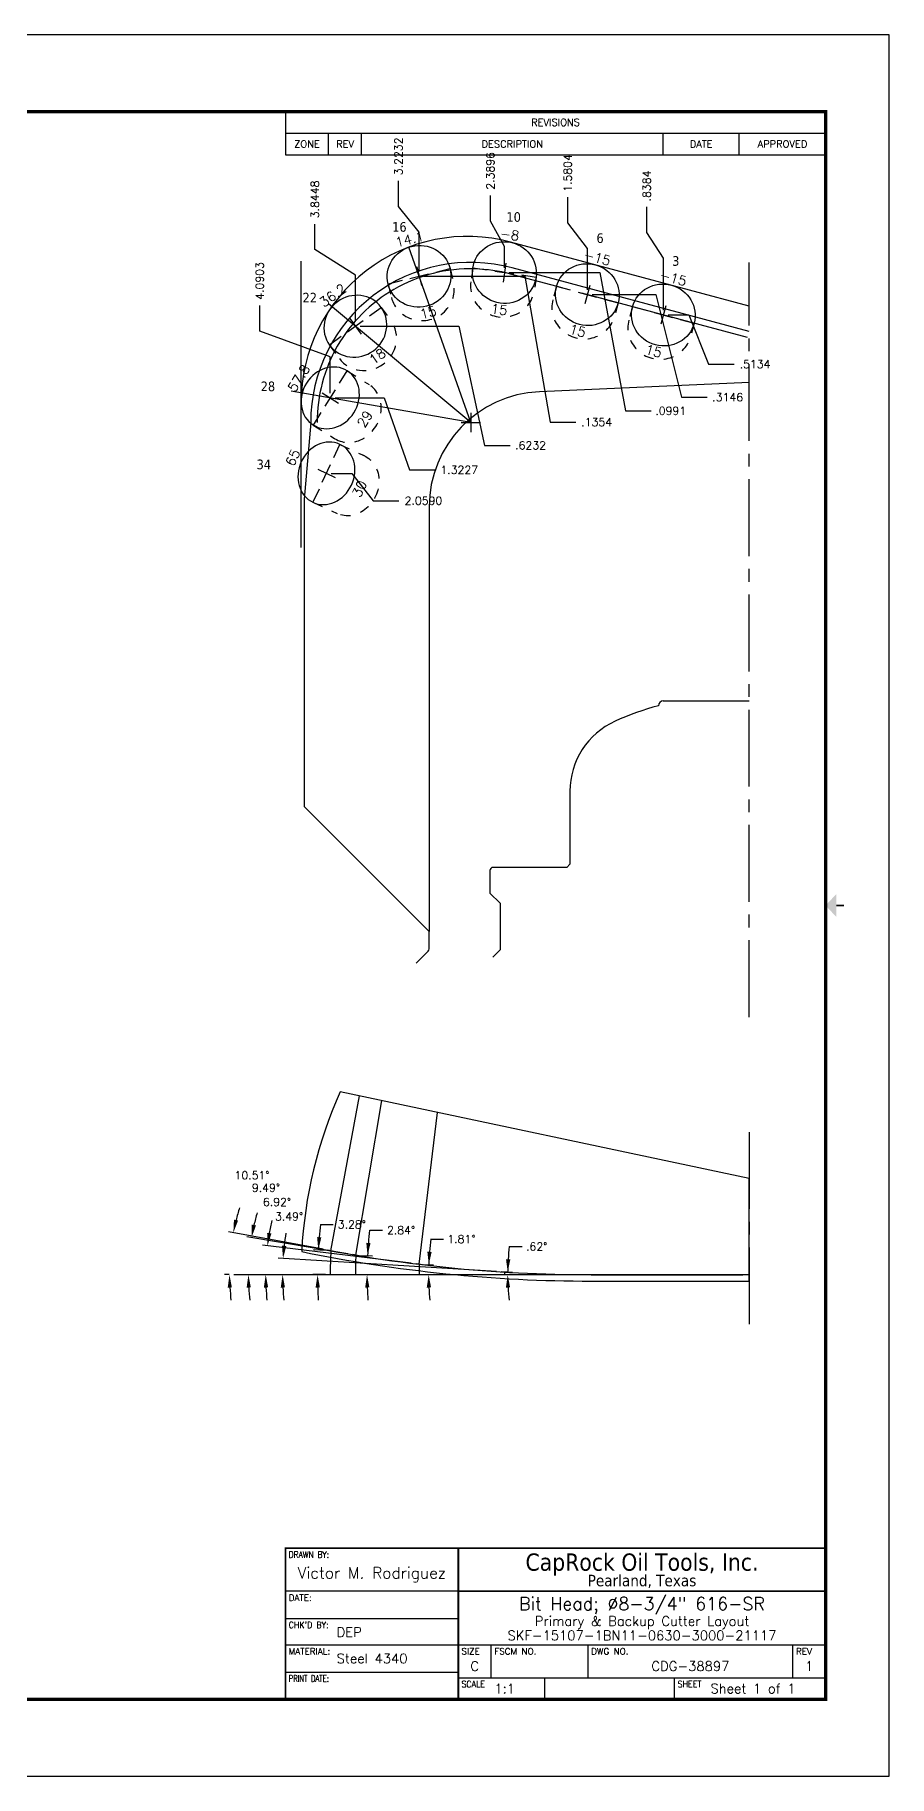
# Model space of a CAD drawing. Extents: x 25.7 to 75.8, y 0 to 21.2.
# Drawn here: x 39.32 to 47.66, y 0 to 17 of the extents above; entities that cross this region are included whole.
import ezdxf
from ezdxf.enums import TextEntityAlignment as Align

# ---------------------------------------------------------------- set-up
doc = ezdxf.new("R2010")
doc.units = 0
doc.header["$MEASUREMENT"] = 0
doc.linetypes.add('CENTER2', pattern=[1.125, 0.75, -0.125, 0.125, -0.125])
doc.linetypes.add('HIDDEN2', pattern=[0.1875, 0.125, -0.0625])
doc.layers.get('0').update_dxf_attribs({"linetype": 'CONTINUOUS'})
doc.layers.add('Blade_3', color=7, linetype='CONTINUOUS', true_color=0x00cc00)
for name, color, linetype in [('CLine', 5, 'CENTER2'), ('Text', 3, 'CONTINUOUS'), ('Title Block', 7, 'CONTINUOUS')]:
    doc.layers.add(name, color=color, linetype=linetype)
doc.styles.add('Block', font='tahoma.ttf')
doc.styles.add('RomanS', font='romans')
doc.dimstyles.get("Standard").update_dxf_attribs({"dimtxt": 0.078125, "dimasz": 0.125, "dimexe": 0.046875, "dimexo": 0.046875, "dimgap": 0.046875, "dimtad": 0, "dimtih": 1, "dimtoh": 1, "dimdec": 4, "dimzin": 4, "dimdsep": 46, "dimtxsty": 'RomanS', "dimcen": 0.09375, "dimclre": 9, "dimazin": 1, "dimtfac": 1, "dimtdec": 4, "dimtofl": 0, "dimtmove": 0, "dimatfit": 1, "dimfxl": 1, "dimtolj": 1, "dimtzin": 0, "dimarcsym": 0})

# ---------------------------------------------------------------- blocks, each defined once
blk = doc.blocks.new('COT_cblock')
at = {"layer": 'Title Block'}
for p, q in [((16.107, 16.25), (16.107, 15.828)), ((16.107, 16.039), (21.38, 16.039)), ((16.528, 15.828), (16.528, 16.039)), ((16.849, 15.828), (16.849, 16.039)), ((19.794, 15.828), (19.794, 16.039)), ((20.536, 15.828), (20.536, 16.039)), ((16.107, 15.828), (21.38, 15.828)), ((17.794, 1.805), (16.107, 1.805)), ((16.107, 1.539), (17.794, 1.539)), ((16.107, 1.282), (21.38, 1.282)), ((18.115, 0.961), (18.115, 1.282)), ((19.06, 0.961), (19.06, 1.282)), ((21.059, 0.961), (21.059, 1.282)), ((16.107, 1.016), (17.794, 1.016)), ((17.794, 0.961), (21.38, 0.961)), ((18.638, 0.75), (18.638, 0.961)), ((19.903, 0.75), (19.903, 0.961))]:
    blk.add_line(p, q, dxfattribs=at)
at = {"layer": 'Title Block', "color": 8}
blk.add_lwpolyline([(0, 0), (22, 0), (22, 17), (0, 17)], close=True, dxfattribs=at)
at = {"layer": 'Title Block', "const_width": 0.03}
blk.add_lwpolyline([(21.38, 16.25), (0.62, 16.25), (0.62, 0.75), (21.38, 0.75)], close=True, dxfattribs=at)
at = {"layer": 'Title Block'}
for points, const_width in [([(21.56, 8.5), (21.485, 8.5)], 0.015), ([(16.107, 0.75), (16.107, 2.227), (21.38, 2.227)], 0.0169), ([(17.794, 0.75), (17.794, 2.227)], 0.0169), ([(17.794, 1.805), (21.38, 1.805)], 0.0169)]:
    blk.add_lwpolyline(points, dxfattribs=dict(at, const_width=const_width))
blk.add_solid([(21.485, 8.387), (21.485, 8.613), (21.38, 8.5)], dxfattribs=at)
for s, height, style, p in [('REVISIONS', 0.0703, 'RomanS', (18.743, 16.145)), ('ZONE', 0.0703, 'RomanS', (16.317, 15.934)), ('REV', 0.0703, 'RomanS', (16.689, 15.934)), ('DESCRIPTION', 0.07031, 'RomanS', (18.321, 15.934)), ('DATE', 0.0703, 'RomanS', (20.165, 15.934)), ('APPROVED', 0.0703, 'RomanS', (20.958, 15.934)), ('CapRock Oil Tools, Inc.', 0.16875, 'Block', (19.587, 2.09)), ('Pearland, Texas', 0.1125, 'Block', (19.587, 1.91))]:
    blk.add_text(s, height=height, dxfattribs=dict(at, style=style)).set_placement(p, align=Align.MIDDLE_CENTER)
at = {"layer": 'Title Block', "style": 'RomanS'}
for s, width, p in [('DRAWN BY:', 0.86, (16.138, 2.195)), ("CHK'D BY:", 0.91, (16.138, 1.508)), ('PRINT DATE:', 0.78, (16.138, 0.985)), ('SCALE', 0.9, (17.825, 0.93)), ('SHEET', 0.9, (19.935, 0.93))]:
    blk.add_text(s, height=0.0625, dxfattribs=dict(at, width=width)).set_placement(p, align=Align.TOP_LEFT)
for s, p in [('DATE:', (16.138, 1.773)), ('MATERIAL:', (16.138, 1.25)), ('SIZE', (17.825, 1.25)), ('FSCM NO.', (18.146, 1.25)), ('DWG NO.', (19.091, 1.25)), ('REV', (21.091, 1.25))]:
    blk.add_text(s, height=0.0625, dxfattribs=at).set_placement(p, align=Align.TOP_LEFT)
at = {"layer": 'Title Block', "color": 3, "style": 'RomanS'}
blk.add_text('C', height=0.094, dxfattribs=at).set_placement((17.954, 1.121), align=Align.TOP_CENTER)
at = {"layer": 'Title Block', "color": 1, "style": 'RomanS', "flags": 8}
for tag, p in [('FNAME', (0.37, 3.75)), ('REVDATE', (0.37, 2.25)), ('USER', (0.37, 0.75))]:
    blk.add_attdef(tag, text='', height=0.047, rotation=90, dxfattribs=at).set_placement(p, align=Align.BOTTOM_LEFT)
at = {"layer": 'Title Block', "color": 3, "style": 'RomanS', "flags": 8}
for tag, height, p in [('DRAWN', 0.11, (16.95, 1.984)), ('TITL1', 0.125, (19.587, 1.684)), ('TITL2', 0.094, (19.587, 1.514)), ('TITL3', 0.094, (19.587, 1.374))]:
    blk.add_attdef(tag, text='', height=height, dxfattribs=at).set_placement(p, align=Align.MIDDLE_CENTER)
for tag, p in [('DDATE', (16.606, 1.672)), ('CHECK', (16.606, 1.406)), ('MATRL', (16.606, 1.149)), ('PDATE', (16.606, 0.883)), ('SCALE', (18.146, 0.855)), ('SHEET', (20.255, 0.855))]:
    blk.add_attdef(tag, text='', height=0.094, dxfattribs=at).set_placement(p, align=Align.MIDDLE_LEFT)
for tag, p in [('FSCM#', (18.587, 1.121)), ('DWG#', (20.06, 1.121)), ('REV#', (21.22, 1.121))]:
    blk.add_attdef(tag, text='', height=0.094, dxfattribs=at).set_placement(p, align=Align.TOP_CENTER)
blk = doc.blocks.new('CMark')
at = {"layer": 'CLine'}
for p, q in [((-0.094, 0), (0.094, 0)), ((0, 0.094), (0, -0.094))]:
    blk.add_line(p, q, dxfattribs=at)
blk = doc.blocks.new('1613@15')
for p, q in [((-0.17, 0), (-0.312, 0)), ((0.171, 0), (0.312, 0))]:
    blk.add_line(p, q)
at = {"color": 8, "linetype": 'HIDDEN2', "ltscale": 0.5}
blk.add_line((-0.312, 0), (-0.312, -0.135), dxfattribs=at)
at = {"color": 8, "linetype": 'HIDDEN2', "ltscale": 0.5, "flags": 128}
blk.add_lwpolyline([(0.312, 0), (0.312, -0.135)], dxfattribs=at)
blk.add_ellipse((0, 0), major_axis=(-0.312, 0), ratio=0.965926, start_param=-3.141592653589793, end_param=3.141592653589793)
at = {"color": 8, "linetype": 'HIDDEN2', "ltscale": 0.5}
blk.add_ellipse((0, -0.135), major_axis=(-0.312, 0), ratio=0.965926, start_param=0, end_param=3.141593, dxfattribs=at)
blk.add_blockref('CMark', (0, 0))
at = {"style": 'RomanS'}
blk.add_text('15', height=0.094, dxfattribs=at).set_placement((0, -0.364), align=Align.MIDDLE_CENTER)
blk.add_attdef('ANG', text='', height=0.094, dxfattribs=at).set_placement((0, 0.298), align=Align.BOTTOM_CENTER)
blk = doc.blocks.new('1613@18')
for p, q in [((-0.17, 0), (-0.312, 0)), ((0.171, 0), (0.312, 0))]:
    blk.add_line(p, q)
at = {"color": 8, "linetype": 'HIDDEN2', "ltscale": 0.5}
blk.add_line((-0.312, 0), (-0.312, -0.159), dxfattribs=at)
at = {"color": 8, "linetype": 'HIDDEN2', "ltscale": 0.5, "flags": 128}
blk.add_lwpolyline([(0.312, 0), (0.312, -0.159)], dxfattribs=at)
at = {"extrusion": (0, 0, -1)}
blk.add_ellipse((0, 0), major_axis=(-0.312, 0), ratio=0.95104, start_param=-3.141592653589793, end_param=3.141592653589793, dxfattribs=at)
at = {"color": 8, "linetype": 'HIDDEN2', "ltscale": 0.5}
blk.add_ellipse((0, -0.161), major_axis=(0.312, 0), ratio=0.953717, start_param=3.141593, end_param=6.283185, dxfattribs=at)
blk.add_blockref('CMark', (0, 0))
at = {"style": 'RomanS'}
blk.add_text('18', height=0.094, dxfattribs=at).set_placement((0, -0.364), align=Align.MIDDLE_CENTER)
blk.add_attdef('ANG', text='', height=0.094, dxfattribs=at).set_placement((0, 0.298), align=Align.BOTTOM_CENTER)
blk = doc.blocks.new('1613@29')
for p, q in [((-0.17, 0), (-0.313, 0)), ((0.171, 0), (0.312, 0))]:
    blk.add_line(p, q)
at = {"color": 8, "linetype": 'HIDDEN2', "ltscale": 0.5}
blk.add_line((-0.313, 0), (-0.313, -0.252), dxfattribs=at)
at = {"color": 8, "linetype": 'HIDDEN2', "ltscale": 0.5, "flags": 128}
blk.add_lwpolyline([(0.312, 0), (0.312, -0.252)], dxfattribs=at)
blk.add_ellipse((0, 0), major_axis=(-0.312, 0), ratio=0.874624, start_param=3.141593, end_param=9.424778)
at = {"color": 8, "linetype": 'HIDDEN2', "ltscale": 0.5}
blk.add_ellipse((0, -0.252), major_axis=(-0.312, 0), ratio=0.874624, start_param=0, end_param=3.141593, dxfattribs=at)
blk.add_blockref('CMark', (0, 0))
at = {"style": 'RomanS'}
blk.add_text('29', height=0.094, dxfattribs=at).set_placement((0.006, -0.395), align=Align.MIDDLE_CENTER)
blk.add_attdef('ANG', text='', height=0.094, dxfattribs=at).set_placement((0, 0.287), align=Align.BOTTOM_CENTER)
blk = doc.blocks.new('*D425')
at = {"layer": 'Blade_3', "color": 9, "linetype": 'ByBlock', "lineweight": -2, "transparency": 16777216}
for p, q in [((45.288, 15.071), (45.288, 15.321)), ((45.451, 14.821), (45.288, 15.071)), ((45.451, 14.312), (45.451, 14.821))]:
    blk.add_line(p, q, dxfattribs=at)
at = {"layer": 'Blade_3', "color": 0, "linetype": 'ByBlock', "transparency": 16777216, "insert": (45.288, 15.524), "char_height": 0.0781, "attachment_point": 5, "rotation": 90, "style": 'RomanS'}
blk.add_mtext('\\A1;.8384', dxfattribs=at)
blk = doc.blocks.new('*D426')
at = {"layer": 'Blade_3', "color": 9, "linetype": 'ByBlock', "lineweight": -2, "transparency": 16777216}
for p, q in [((44.517, 15.164), (44.517, 15.414)), ((44.709, 14.914), (44.517, 15.164)), ((44.709, 14.51), (44.709, 14.914))]:
    blk.add_line(p, q, dxfattribs=at)
at = {"layer": 'Blade_3', "color": 0, "linetype": 'ByBlock', "transparency": 16777216, "insert": (44.517, 15.651), "char_height": 0.0781, "attachment_point": 5, "rotation": 90, "style": 'RomanS'}
blk.add_mtext('\\A1;1.5804', dxfattribs=at)
blk = doc.blocks.new('*D427')
at = {"layer": 'Blade_3', "color": 9, "linetype": 'ByBlock', "lineweight": -2, "transparency": 16777216}
for p, q in [((43.762, 15.182), (43.762, 15.432)), ((43.9, 14.932), (43.762, 15.182)), ((43.9, 14.726), (43.9, 14.932))]:
    blk.add_line(p, q, dxfattribs=at)
at = {"layer": 'Blade_3', "color": 0, "linetype": 'ByBlock', "transparency": 16777216, "insert": (43.762, 15.672), "char_height": 0.0781, "attachment_point": 5, "rotation": 90, "style": 'RomanS'}
blk.add_mtext('\\A1;2.3896', dxfattribs=at)
blk = doc.blocks.new('*D428')
at = {"layer": 'Blade_3', "color": 9, "linetype": 'ByBlock', "lineweight": -2, "transparency": 16777216}
for p, q in [((42.865, 15.324), (42.865, 15.574)), ((43.066, 15.074), (42.865, 15.324)), ((43.066, 14.69), (43.066, 15.074))]:
    blk.add_line(p, q, dxfattribs=at)
at = {"layer": 'Blade_3', "color": 0, "linetype": 'ByBlock', "transparency": 16777216, "insert": (42.865, 15.814), "char_height": 0.0781, "attachment_point": 5, "rotation": 90, "style": 'RomanS'}
blk.add_mtext('\\A1;3.2232', dxfattribs=at)
blk = doc.blocks.new('*D429')
at = {"layer": 'Blade_3', "color": 9, "linetype": 'ByBlock', "lineweight": -2, "transparency": 16777216}
for p, q in [((42.05, 14.903), (42.05, 15.153)), ((42.444, 14.653), (42.05, 14.903)), ((42.444, 14.202), (42.444, 14.653))]:
    blk.add_line(p, q, dxfattribs=at)
at = {"layer": 'Blade_3', "color": 0, "linetype": 'ByBlock', "transparency": 16777216, "insert": (42.05, 15.393), "char_height": 0.0781, "attachment_point": 5, "rotation": 90, "style": 'RomanS'}
blk.add_mtext('\\A1;3.8448', dxfattribs=at)
blk = doc.blocks.new('*D430')
at = {"layer": 'Blade_3', "color": 9, "linetype": 'ByBlock', "lineweight": -2, "transparency": 16777216}
for p, q in [((41.51, 14.106), (41.51, 14.356)), ((42.199, 13.856), (41.51, 14.106)), ((42.199, 13.502), (42.199, 13.856))]:
    blk.add_line(p, q, dxfattribs=at)
at = {"layer": 'Blade_3', "color": 0, "linetype": 'ByBlock', "transparency": 16777216, "insert": (41.51, 14.597), "char_height": 0.0781, "attachment_point": 5, "rotation": 90, "style": 'RomanS'}
blk.add_mtext('\\A1;4.0903', dxfattribs=at)
blk = doc.blocks.new('*D431')
at = {"layer": 'Blade_3', "color": 9, "linetype": 'ByBlock', "lineweight": -2, "transparency": 16777216}
for p, q in [((45.498, 14.265), (45.701, 14.265)), ((45.701, 14.265), (45.893, 13.785)), ((45.893, 13.785), (46.143, 13.785))]:
    blk.add_line(p, q, dxfattribs=at)
at = {"layer": 'Blade_3', "color": 0, "linetype": 'ByBlock', "transparency": 16777216, "insert": (46.346, 13.785), "char_height": 0.0781, "attachment_point": 5, "style": 'RomanS'}
blk.add_mtext('\\A1;.5134', dxfattribs=at)
blk = doc.blocks.new('*D432')
at = {"layer": 'Blade_3', "color": 9, "linetype": 'ByBlock', "lineweight": -2, "transparency": 16777216}
for p, q in [((44.756, 14.464), (45.377, 14.464)), ((45.377, 14.464), (45.627, 13.462)), ((45.627, 13.462), (45.877, 13.462))]:
    blk.add_line(p, q, dxfattribs=at)
at = {"layer": 'Blade_3', "color": 0, "linetype": 'ByBlock', "transparency": 16777216, "insert": (46.079, 13.462), "char_height": 0.0781, "attachment_point": 5, "style": 'RomanS'}
blk.add_mtext('\\A1;.3146', dxfattribs=at)
blk = doc.blocks.new('*D433')
at = {"layer": 'Blade_3', "color": 9, "linetype": 'ByBlock', "lineweight": -2, "transparency": 16777216}
for p, q in [((43.946, 14.679), (44.832, 14.679)), ((44.832, 14.679), (45.082, 13.329)), ((45.082, 13.329), (45.332, 13.329))]:
    blk.add_line(p, q, dxfattribs=at)
at = {"layer": 'Blade_3', "color": 0, "linetype": 'ByBlock', "transparency": 16777216, "insert": (45.523, 13.329), "char_height": 0.0781, "attachment_point": 5, "style": 'RomanS'}
blk.add_mtext('\\A1;.0991', dxfattribs=at)
blk = doc.blocks.new('*D434')
at = {"layer": 'Blade_3', "color": 9, "linetype": 'ByBlock', "lineweight": -2, "transparency": 16777216}
for p, q in [((43.113, 14.643), (44.097, 14.643)), ((44.097, 14.643), (44.347, 13.219)), ((44.347, 13.219), (44.597, 13.219))]:
    blk.add_line(p, q, dxfattribs=at)
at = {"layer": 'Blade_3', "color": 0, "linetype": 'ByBlock', "transparency": 16777216, "insert": (44.8, 13.219), "char_height": 0.0781, "attachment_point": 5, "style": 'RomanS'}
blk.add_mtext('\\A1;.1354', dxfattribs=at)
blk = doc.blocks.new('*D435')
at = {"layer": 'Blade_3', "color": 9, "linetype": 'ByBlock', "lineweight": -2, "transparency": 16777216}
for p, q in [((42.491, 14.155), (43.454, 14.155)), ((43.454, 14.155), (43.704, 12.992)), ((43.704, 12.992), (43.954, 12.992))]:
    blk.add_line(p, q, dxfattribs=at)
at = {"layer": 'Blade_3', "color": 0, "linetype": 'ByBlock', "transparency": 16777216, "insert": (44.155, 12.992), "char_height": 0.0781, "attachment_point": 5, "style": 'RomanS'}
blk.add_mtext('\\A1;.6232', dxfattribs=at)
blk = doc.blocks.new('*D437')
at = {"layer": 'Blade_3', "color": 0, "linetype": 'ByBlock', "lineweight": -2, "transparency": 16777216}
blk.add_line((43.179, 5.244), (43.304, 5.244), dxfattribs=at)
at = {"layer": 'Blade_3', "color": 9, "linetype": 'ByBlock', "lineweight": -2, "transparency": 16777216}
for p, q in [((43.114, 4.996), (43.208, 4.993)), ((43.113, 4.896), (43.207, 4.896))]:
    blk.add_line(p, q, dxfattribs=at)
at = {"layer": 'Blade_3', "color": 0, "linetype": 'ByBlock', "lineweight": -2, "transparency": 16777216}
for start, end in [(173.6159, 178.1943), (173.6168, 175.9055), (182.2887, 184.5775)]:
    blk.add_arc((46.289, 4.896), 3.129, start, end, dxfattribs=at)
at = {"layer": 'Blade_3', "color": 0, "linetype": 'ByBlock', "transparency": 16777216}
for points in [[(43.189, 5.118), (43.147, 5.12), (43.161, 4.994)], [(43.141, 4.77), (43.183, 4.771), (43.16, 4.896)]]:
    blk.add_solid(points, dxfattribs=at)
at = {"layer": 'Blade_3', "color": 0, "linetype": 'ByBlock', "transparency": 16777216, "insert": (43.479, 5.244), "char_height": 0.0781, "attachment_point": 5, "style": 'RomanS'}
blk.add_mtext('\\A1;1.81°', dxfattribs=at)
blk = doc.blocks.new('*D438')
at = {"layer": 'Blade_3', "color": 0, "linetype": 'ByBlock', "lineweight": -2, "transparency": 16777216}
blk.add_line((42.584, 5.33), (42.709, 5.33), dxfattribs=at)
at = {"layer": 'Blade_3', "color": 9, "linetype": 'ByBlock', "lineweight": -2, "transparency": 16777216}
for p, q in [((42.496, 5.084), (42.61, 5.079)), ((42.491, 4.896), (42.605, 4.896))]:
    blk.add_line(p, q, dxfattribs=at)
at = {"layer": 'Blade_3', "color": 0, "linetype": 'ByBlock', "lineweight": -2, "transparency": 16777216}
for start, end in [(173.3161, 177.1564), (173.3167, 175.2365), (181.9199, 183.8397)]:
    blk.add_arc((46.289, 4.896), 3.731, start, end, dxfattribs=at)
at = {"layer": 'Blade_3', "color": 0, "linetype": 'ByBlock', "transparency": 16777216}
for points in [[(42.592, 5.204), (42.551, 5.207), (42.563, 5.081)], [(42.54, 4.77), (42.581, 4.771), (42.558, 4.896)]]:
    blk.add_solid(points, dxfattribs=at)
at = {"layer": 'Blade_3', "color": 0, "linetype": 'ByBlock', "transparency": 16777216, "insert": (42.89, 5.33), "char_height": 0.0781, "attachment_point": 5, "style": 'RomanS'}
blk.add_mtext('\\A1;2.84°', dxfattribs=at)
blk = doc.blocks.new('*D439')
at = {"layer": 'Blade_3', "color": 0, "linetype": 'ByBlock', "lineweight": -2, "transparency": 16777216}
blk.add_line((42.104, 5.386), (42.229, 5.386), dxfattribs=at)
at = {"layer": 'Blade_3', "color": 9, "linetype": 'ByBlock', "lineweight": -2, "transparency": 16777216}
for p, q in [((42.159, 5.132), (42.036, 5.139)), ((42.152, 4.896), (42.029, 4.896))]:
    blk.add_line(p, q, dxfattribs=at)
at = {"layer": 'Blade_3', "color": 0, "linetype": 'ByBlock', "lineweight": -2, "transparency": 16777216}
for start, end in [(173.325, 176.7248), (173.3253, 175.0251), (181.6997, 183.3995)]:
    blk.add_arc((46.289, 4.896), 4.214, start, end, dxfattribs=at)
at = {"layer": 'Blade_3', "color": 0, "linetype": 'ByBlock', "transparency": 16777216}
for points in [[(42.112, 5.26), (42.071, 5.263), (42.082, 5.136)], [(42.056, 4.77), (42.098, 4.771), (42.075, 4.896)]]:
    blk.add_solid(points, dxfattribs=at)
at = {"layer": 'Blade_3', "color": 0, "linetype": 'ByBlock', "transparency": 16777216, "insert": (42.41, 5.386), "char_height": 0.0781, "attachment_point": 5, "style": 'RomanS'}
blk.add_mtext('\\A1;3.28°', dxfattribs=at)
blk = doc.blocks.new('*D440')
at = {"layer": 'Blade_3', "color": 9, "linetype": 'ByBlock', "lineweight": -2, "transparency": 16777216}
for p, q in [((42.129, 5.144), (41.207, 5.315)), ((41.211, 4.896), (41.168, 4.896))]:
    blk.add_line(p, q, dxfattribs=at)
at = {"layer": 'Blade_3', "color": 0, "linetype": 'ByBlock', "lineweight": -2, "transparency": 16777216}
for start, end in [(163.1276, 166.3104), (183.1828, 186.3656)]:
    blk.add_arc((43.466, 4.896), 2.25, start, end, dxfattribs=at)
at = {"layer": 'Blade_3', "color": 0, "linetype": 'ByBlock', "transparency": 16777216}
for points in [[(41.299, 5.424), (41.259, 5.433), (41.253, 5.306)], [(41.198, 4.77), (41.239, 4.771), (41.215, 4.896)]]:
    blk.add_solid(points, dxfattribs=at)
at = {"layer": 'Blade_3', "color": 0, "linetype": 'ByBlock', "transparency": 16777216, "insert": (41.435, 5.866), "char_height": 0.0781, "attachment_point": 5, "style": 'RomanS'}
blk.add_mtext('\\A1;10.51°', dxfattribs=at)
blk = doc.blocks.new('*D441')
at = {"layer": 'Blade_3', "color": 9, "linetype": 'ByBlock', "lineweight": -2, "transparency": 16777216}
blk.add_line((42.372, 5.099), (41.384, 5.265), dxfattribs=at)
at = {"layer": 'Blade_3', "color": 0, "linetype": 'ByBlock', "lineweight": -2, "transparency": 16777216}
for start, end in [(163.9696, 167.2398), (183.2702, 186.5405)]:
    blk.add_arc((43.59, 4.896), 2.19, start, end, dxfattribs=at)
at = {"layer": 'Blade_3', "color": 0, "linetype": 'ByBlock', "transparency": 16777216}
for points in [[(41.474, 5.376), (41.433, 5.384), (41.43, 5.257)], [(41.383, 4.77), (41.424, 4.771), (41.4, 4.896)]]:
    blk.add_solid(points, dxfattribs=at)
at = {"layer": 'Blade_3', "color": 0, "linetype": 'ByBlock', "transparency": 16777216, "insert": (41.571, 5.744), "char_height": 0.0781, "attachment_point": 5, "style": 'RomanS'}
blk.add_mtext('\\A1;9.49°', dxfattribs=at)
blk = doc.blocks.new('*D442')
at = {"layer": 'Blade_3', "color": 9, "linetype": 'ByBlock', "lineweight": -2, "transparency": 16777216}
blk.add_line((42.99, 5.007), (41.539, 5.183), dxfattribs=at)
at = {"layer": 'Blade_3', "color": 0, "linetype": 'ByBlock', "lineweight": -2, "transparency": 16777216}
for start, end in [(166.9453, 170.012), (183.0667, 186.1334)]:
    blk.add_arc((43.904, 4.896), 2.336, start, end, dxfattribs=at)
at = {"layer": 'Blade_3', "color": 0, "linetype": 'ByBlock', "transparency": 16777216}
for points in [[(41.625, 5.298), (41.583, 5.304), (41.586, 5.177)], [(41.551, 4.77), (41.593, 4.771), (41.569, 4.896)]]:
    blk.add_solid(points, dxfattribs=at)
at = {"layer": 'Blade_3', "color": 0, "linetype": 'ByBlock', "transparency": 16777216, "insert": (41.679, 5.605), "char_height": 0.0781, "attachment_point": 5, "style": 'RomanS'}
blk.add_mtext('\\A1;6.92°', dxfattribs=at)
blk = doc.blocks.new('1613@30')
for p, q in [((-0.17, 0), (-0.312, 0)), ((0.171, 0), (0.312, 0))]:
    blk.add_line(p, q)
at = {"color": 8, "linetype": 'HIDDEN2', "ltscale": 0.5}
blk.add_line((-0.312, 0), (-0.312, -0.26), dxfattribs=at)
at = {"color": 8, "linetype": 'HIDDEN2', "ltscale": 0.5, "flags": 128}
blk.add_lwpolyline([(0.312, 0), (0.312, -0.26)], dxfattribs=at)
at = {"extrusion": (0, 0, -1)}
blk.add_ellipse((0, 0), major_axis=(-0.312, 0), ratio=0.866025, start_param=-3.141592653589793, end_param=3.141592653589793, dxfattribs=at)
at = {"color": 8, "linetype": 'HIDDEN2', "ltscale": 0.5, "extrusion": (0, 0, -1)}
blk.add_ellipse((0, -0.26), major_axis=(-0.312, 0), ratio=0.866025, start_param=3.068877, end_param=6.355901, dxfattribs=at)
blk.add_blockref('CMark', (0, 0))
at = {"style": 'RomanS'}
blk.add_text('30', height=0.094, dxfattribs=at).set_placement((0, -0.356), align=Align.MIDDLE_CENTER)
blk.add_attdef('ANG', text='', height=0.094, dxfattribs=at).set_placement((0, 0.287), align=Align.BOTTOM_CENTER)
blk = doc.blocks.new('*D443')
at = {"layer": 'Blade_3', "color": 9, "linetype": 'ByBlock', "lineweight": -2, "transparency": 16777216}
for p, q in [((42.208, 12.719), (42.411, 12.719)), ((42.411, 12.719), (42.619, 12.452)), ((42.619, 12.452), (42.869, 12.452))]:
    blk.add_line(p, q, dxfattribs=at)
at = {"layer": 'Blade_3', "color": 0, "linetype": 'ByBlock', "transparency": 16777216, "insert": (43.109, 12.452), "char_height": 0.0781, "attachment_point": 5, "style": 'RomanS'}
blk.add_mtext('\\A1;2.0590', dxfattribs=at)
blk = doc.blocks.new('*D444')
at = {"layer": 'Blade_3', "color": 9, "linetype": 'ByBlock', "lineweight": -2, "transparency": 16777216}
blk.add_line((43.822, 4.926), (41.692, 5.056), dxfattribs=at)
at = {"layer": 'Blade_3', "color": 0, "linetype": 'ByBlock', "lineweight": -2, "transparency": 16777216}
for start, end in [(170.982, 173.7481), (182.7662, 185.5323)]:
    blk.add_arc((44.323, 4.896), 2.589, start, end, dxfattribs=at)
at = {"layer": 'Blade_3', "color": 0, "linetype": 'ByBlock', "transparency": 16777216}
for points in [[(41.77, 5.176), (41.728, 5.18), (41.738, 5.053)], [(41.716, 4.77), (41.757, 4.771), (41.734, 4.896)]]:
    blk.add_solid(points, dxfattribs=at)
at = {"layer": 'Blade_3', "color": 0, "linetype": 'ByBlock', "transparency": 16777216, "insert": (41.797, 5.464), "char_height": 0.0781, "attachment_point": 5, "style": 'RomanS'}
blk.add_mtext('\\A1;3.49°', dxfattribs=at)
blk = doc.blocks.new('*D445')
at = {"layer": 'Blade_3', "color": 0, "linetype": 'ByBlock', "lineweight": -2, "transparency": 16777216}
blk.add_line((43.947, 5.171), (44.072, 5.171), dxfattribs=at)
at = {"layer": 'Blade_3', "color": 9, "linetype": 'ByBlock', "lineweight": -2, "transparency": 16777216}
for p, q in [((43.946, 4.896), (43.978, 4.896)), ((43.947, 4.921), (43.978, 4.921))]:
    blk.add_line(p, q, dxfattribs=at)
at = {"layer": 'Blade_3', "color": 0, "linetype": 'ByBlock', "lineweight": -2, "transparency": 16777216}
for start, end in [(173.304, 179.3818), (173.3061, 176.3439), (183.0378, 186.0756)]:
    blk.add_arc((46.289, 4.896), 2.358, start, end, dxfattribs=at)
at = {"layer": 'Blade_3', "color": 0, "linetype": 'ByBlock', "transparency": 16777216}
for points in [[(43.957, 5.045), (43.915, 5.047), (43.931, 4.921)], [(43.914, 4.77), (43.955, 4.771), (43.931, 4.896)]]:
    blk.add_solid(points, dxfattribs=at)
at = {"layer": 'Blade_3', "color": 0, "linetype": 'ByBlock', "transparency": 16777216, "insert": (44.214, 5.171), "char_height": 0.0781, "attachment_point": 5, "style": 'RomanS'}
blk.add_mtext('\\A1;.62°', dxfattribs=at)

msp = doc.modelspace()

# ---------------------------------------------------------------- linework, layer by layer
for p, q in [((46.28915, 14.10481), (43.97481, 14.72493)), ((42.0079, 13.21567), (41.9454, 12.46567)), ((41.9454, 12.46567), (41.9454, 9.46567)), ((45.45021, 10.49692), (46.28915, 10.49692)), ((44.53915, 9.61517), (44.53915, 8.90317)), ((41.9454, 9.46567), (43.16415, 8.24692)), ((43.7579, 8.84067), (43.7579, 8.62192)), ((44.5079, 8.87192), (43.78915, 8.87192)), ((44.5079, 8.87192), (44.53915, 8.90317)), ((43.7579, 8.62192), (43.8568, 8.52302)), ((43.8568, 8.52302), (43.8568, 8.06707)), ((43.16415, 8.07625), (43.16415, 8.24692)), ((43.155, 8.05416), (43.03915, 7.93831)), ((43.8568, 8.06707), (43.78665, 7.99692))]:
    msp.add_line(p, q)
at = {"flags": 128}
for points in [[(43.61148, 14.71511, 0.1385732), (42.82066, 14.51486, 0.1385732)], [(44.46147, 14.52983), (43.95863, 14.66456, 0.0586699), (43.61148, 14.71511)], [(42.82066, 14.51486, 0.13282688), (42.26807, 13.95993, 0.13282688)], [(42.26807, 13.95993, 0.13052986), (42.0704, 13.21567)]]:
    msp.add_lwpolyline(points, format="xyb", dxfattribs=at)
msp.add_lwpolyline([(46.27298, 14.04444), (44.65424, 14.47817)], dxfattribs=at)
at = {"linetype": 'ByBlock', "flags": 128}
for points in [[(46.28915, 13.60481), (44.24008, 13.51534, 0.40149067), (43.16415, 12.39141), (43.16415, 8.24692)], [(46.28915, 4.89576), (46.28915, 5.83326), (42.29547, 6.68214, 0.09249973), (41.91999, 5.12167, 0.05087665), (44.74705, 4.83326), (46.28915, 4.83326)], [(41.9237, 5.18472, 0.05104016), (44.74705, 4.89576), (46.22665, 4.89576)]]:
    msp.add_lwpolyline(points, format="xyb", dxfattribs=at)
for centre, radius, start, end in [((43.5704, 13.21567), 1.5625, 75, 180), ((46.11392, 7.79806), 2.74552, 105, 114.412854), ((45.45021, 10.45003), 0.04689, 90, 180), ((45.28915, 9.61517), 0.75, 114.412854, 180), ((43.78915, 8.84067), 0.03125, 90, 180), ((43.1329, 8.07625), 0.03125, 315, 0)]:
    msp.add_arc(centre, radius, start, end)
at = {"layer": 'Blade_3', "linetype": 'ByBlock'}
for p, q in [((43.5704, 13.21567), (42.96527, 14.92743)), ((43.5704, 13.21567), (42.18206, 14.37384)), ((43.5704, 13.21567), (41.8189, 13.52185)), ((42.20552, 5.12944), (42.48598, 6.64165)), ((42.44911, 5.0865), (42.70142, 6.59585)), ((43.06751, 4.99733), (43.24747, 6.47979)), ((42.2362, 5.12375), (42.17485, 5.13513)), ((42.47989, 5.08136), (42.41834, 5.09164)), ((43.09848, 4.99357), (43.03654, 5.00109)), ((43.9308, 4.91965), (43.86851, 4.92344))]:
    msp.add_line(p, q, dxfattribs=at)
for radius, start in [(4.09031, 176.724826), (3.84477, 177.156363), (3.22324, 178.194267), (2.38963, 179.381758)]:
    msp.add_arc((46.28915, 4.89576), radius, start, 180, dxfattribs=at)
at = {"layer": 'CLine'}
for p, q in [((46.28915, 7.41095), (46.28915, 14.77817)), ((46.28915, 6.2877), (46.28915, 4.4127))]:
    msp.add_line(p, q, dxfattribs=at)
at = {"layer": 'Text', "color": 1, "linetype": 'ByBlock'}
for p, q in [((46.28915, 14.3526), (43.95973, 14.97677)), ((41.91415, 11.99529), (41.91415, 14.79146)), ((46.28915, 4.89576), (41.25776, 4.89576))]:
    msp.add_line(p, q, dxfattribs=at)
at = {"layer": 'Text', "linetype": 'ByBlock'}
msp.add_line((46.28915, 4.83326), (46.28915, 4.89576), dxfattribs=at)
at = {"layer": 'Text', "color": 1, "linetype": 'ByBlock'}
msp.add_arc((43.53915, 13.40714), 1.625, 75, 180, dxfattribs=at)

# ---------------------------------------------------------------- block references
ref = msp.add_blockref('COT_cblock', (25.65517, 0))
ref.add_attrib('TITL1', 'Bit Head; Ø8-3/4" 616-SR', dxfattribs={"layer": 'Title Block', "color": 3, "height": 0.125, "style": 'RomanS', "flags": 8}).set_placement((45.24221, 1.68352), align=Align.MIDDLE_CENTER)
ref.add_attrib('TITL2', 'Primary & Backup Cutter Layout', dxfattribs={"layer": 'Title Block', "color": 3, "height": 0.094, "style": 'RomanS', "flags": 8}).set_placement((45.24221, 1.51432), align=Align.MIDDLE_CENTER)
ref.add_attrib('TITL3', 'SKF-15107-1BN11-0630-3000-21117', dxfattribs={"layer": 'Title Block', "color": 3, "height": 0.094, "style": 'RomanS', "flags": 8}).set_placement((45.24221, 1.37392), align=Align.MIDDLE_CENTER)
ref.add_attrib('DWG#', 'CDG-38897', dxfattribs={"layer": 'Title Block', "color": 3, "height": 0.094, "style": 'RomanS', "flags": 8}).set_placement((45.71471, 1.12125), align=Align.TOP_CENTER)
ref.add_attrib('REV#', '1', dxfattribs={"layer": 'Title Block', "color": 3, "height": 0.094, "style": 'RomanS', "flags": 8}).set_placement((46.87486, 1.12125), align=Align.TOP_CENTER)
ref.add_attrib('SHEET', 'Sheet 1 of 1', dxfattribs={"layer": 'Title Block', "color": 3, "height": 0.094, "style": 'RomanS', "flags": 8}).set_placement((45.91049, 0.85547), align=Align.MIDDLE_LEFT)
ref.add_attrib('SCALE', '1:1', dxfattribs={"layer": 'Title Block', "color": 3, "height": 0.094, "style": 'RomanS', "flags": 8}).set_placement((43.80111, 0.85547), align=Align.MIDDLE_LEFT)
ref.add_attrib('DRAWN', 'Victor M. Rodriguez', dxfattribs={"layer": 'Title Block', "color": 3, "height": 0.11, "style": 'RomanS', "flags": 8}).set_placement((42.60549, 1.98438), align=Align.MIDDLE_CENTER)
ref.add_attrib('CHECK', 'DEP', dxfattribs={"layer": 'Title Block', "color": 3, "height": 0.094, "style": 'RomanS', "flags": 8}).set_placement((42.26107, 1.40602), align=Align.MIDDLE_LEFT)
ref.add_attrib('MATRL', 'Steel 4340', dxfattribs={"layer": 'Title Block', "color": 3, "height": 0.094, "style": 'RomanS', "flags": 8}).set_placement((42.26107, 1.14867), align=Align.MIDDLE_LEFT)
at = {"linetype": 'ByBlock'}
msp.add_blockref('CMark', (43.5704, 13.21567), dxfattribs=at)
at = {"layer": 'Blade_3', "linetype": 'ByBlock'}
for name, p, rotation, values in [('1613@15', (43.06591, 14.64275), 14.1, {'ANG': '14.1'}), ('1613@18', (42.44438, 14.15501), 36.2, {'ANG': '36.2'}), ('1613@29', (42.19884, 13.45544), 57.79999999999999, {'ANG': '57.8'}), ('1613@30', (42.16145, 12.71915), 65, {'ANG': '65'})]:
    msp.add_blockref(name, p, dxfattribs=dict(at, rotation=rotation)).add_auto_attribs(values)
at = {"layer": 'Blade_3'}
for p, rotation, values in [((43.89952, 14.67912), 351.9999999999999, {'ANG': '-8'}), ((44.70878, 14.46356), 345, {'ANG': '-15'}), ((45.45071, 14.26476), 345, {'ANG': '-15'})]:
    msp.add_blockref('1613@15', p, dxfattribs=dict(at, rotation=rotation)).add_auto_attribs(values)

# ---------------------------------------------------------------- texts
at = {"layer": 'Blade_3', "linetype": 'ByBlock', "style": 'Block'}
for s, p in [('16', (42.80371, 15.07778)), ('22', (41.9287, 14.38769)), ('28', (41.52008, 13.52145))]:
    msp.add_text(s, height=0.09375, dxfattribs=at).set_placement(p)
at = {"layer": 'Blade_3', "style": 'Block'}
for s, p in [('10', (43.91924, 15.17479)), ('6', (44.79789, 14.9683)), ('3', (45.537, 14.74536)), ('34', (41.48034, 12.75956))]:
    msp.add_text(s, height=0.09375, dxfattribs=at).set_placement(p)

# ---------------------------------------------------------------- dimensions: what is measured, and where the dimension line sits
at = {"layer": 'Blade_3', "linetype": 'ByBlock'}
for feature_location, offset, dtype, origin, picture, middle in [((43.06591, 14.64275), (-0.2008, 0.93094), 1, (46.28915, 14.77817), '*D428', (42.86511, 15.81402)), ((43.89952, 14.67912), (-0.13745, 0.75291), 1, (46.28915, 14.77817), '*D427', (43.76207, 15.67236)), ((44.70878, 14.46356), (-0.1914, 0.95076), 1, (46.28915, 14.77817), '*D426', (44.51739, 15.65093)), ((45.45071, 14.26476), (-0.16256, 1.05659), 1, (46.28915, 14.77817), '*D425', (45.28815, 15.52448)), ((42.44438, 14.15501), (-0.39434, 0.99811), 1, (46.28915, 14.77817), '*D429', (42.05004, 15.39345)), ((42.19884, 13.45544), (-0.68922, 0.90082), 1, (46.28915, 14.77817), '*D430', (41.50962, 14.59659)), ((42.16145, 12.71915), (0.70705, -0.26738), 0, (46.28915, 14.77817), '*D443', (43.10883, 12.45176)), ((42.44438, 14.15501), (1.50963, -1.16285), 0, (46.28915, 14.77817), '*D435', (44.15528, 12.99216)), ((43.06591, 14.64275), (1.53121, -1.42425), 0, (46.28915, 14.77817), '*D434', (44.80024, 13.21851)), ((43.899518, 14.679123), (1.432932, -1.349966), 0, (46.289152, 14.778174), '*D433', (45.522554, 13.329156)), ((44.70878, 14.46356), (1.16852, -1.00156), 0, (46.28915, 14.77817), '*D432', (46.07857, 13.462)), ((45.45071, 14.26476), (0.69238, -0.47959), 0, (46.28915, 14.77817), '*D431', (46.34621, 13.78517))]:
    dim = msp.add_ordinate_dim(feature_location=feature_location, offset=offset, dtype=dtype, origin=origin, dimstyle='Standard', dxfattribs=at)
    dim.commit()
    dim.dimension.update_dxf_attribs({"geometry": picture, "text_midpoint": middle})
msp.add_ordinate_dim(feature_location=(42.19884, 13.45544), offset=(1.02489, -0.70278), dtype=0, origin=(46.28915, 14.77817), dimstyle='Standard', dxfattribs=at).render()
for base, line1, line2, picture, middle in [((41.21925, 5.03324), ((46.28915, 4.89576), (41.25776, 4.89576)), ((42.2362, 5.12375), (42.17485, 5.13513)), '*D440', (41.43492, 5.86597)), ((41.403156, 5.016627), ((46.289152, 4.895759), (41.257759, 4.895759)), ((42.479887, 5.081355), (42.418341, 5.091644)), '*D441', (41.57078, 5.744113)), ((41.57043, 4.98978), ((46.28915, 4.89576), (41.25776, 4.89576)), ((43.09848, 4.99357), (43.03654, 5.00109)), '*D442', (41.67877, 5.60485)), ((41.734105, 4.948265), ((46.289152, 4.895759), (41.257759, 4.895759)), ((43.930799, 4.919646), (43.868515, 4.92344)), '*D444', (41.796718, 5.464111))]:
    dim = msp.add_angular_dim_2l(base=base, line1=line1, line2=line2, dimstyle='Standard', dxfattribs=at)
    dim.commit()
    dim.dimension.update_dxf_attribs({"geometry": picture, "text_midpoint": middle, "dimtype": 162})
for base, p1, p2, picture, middle in [((42.07621, 4.97604), (42.20552, 5.12944), (42.19884, 4.89576), '*D439', (42.40981, 5.38555)), ((42.55901, 4.95747), (42.44911, 5.0865), (42.44438, 4.89576), '*D438', (42.88966, 5.32997)), ((43.15989, 4.92863), (43.06751, 4.99733), (43.06591, 4.89576), '*D437', (43.47935, 5.24373)), ((43.93129, 4.90424), (43.89966, 4.92154), (43.89952, 4.89576), '*D445', (44.21409, 5.17069))]:
    dim = msp.add_angular_dim_3p(base=base, center=(46.28915, 4.89576), p1=p1, p2=p2, dimstyle='Standard', dxfattribs=at)
    dim.commit()
    dim.dimension.update_dxf_attribs({"geometry": picture, "text_midpoint": middle})

doc.saveas('drawing.dxf')
